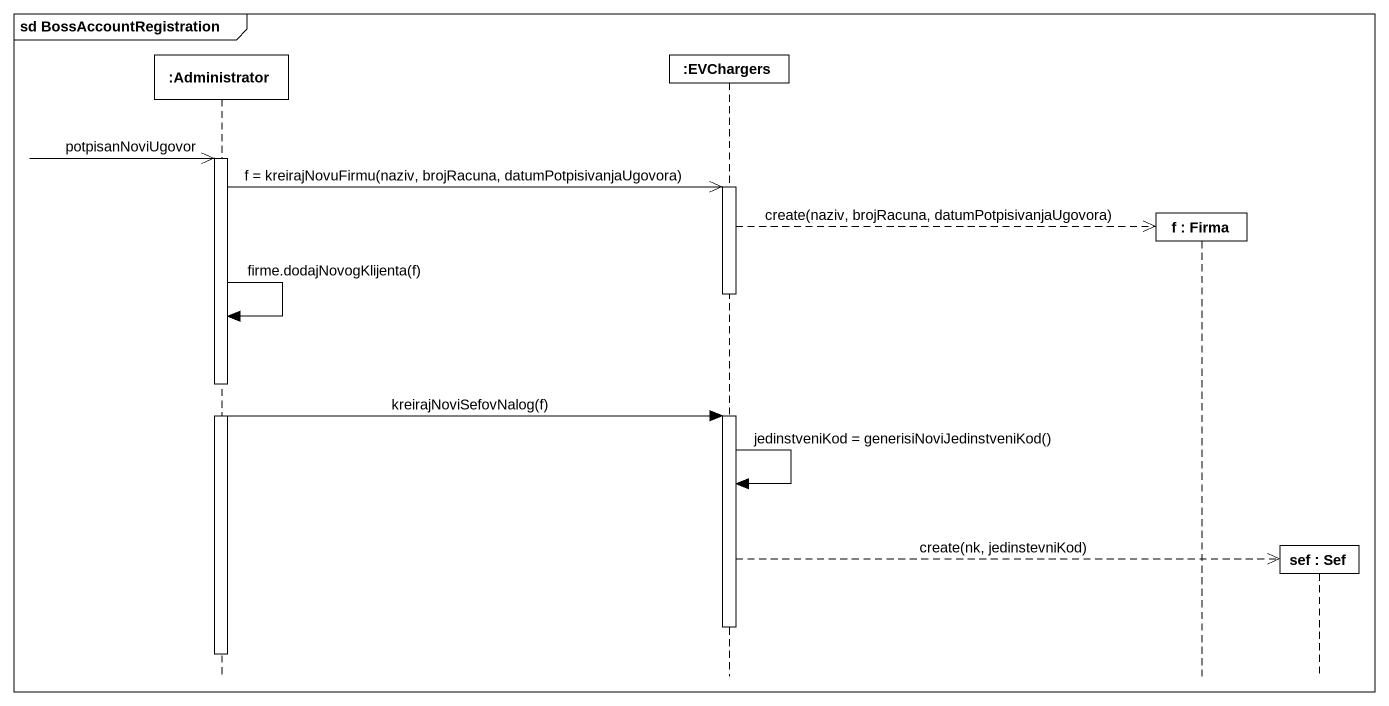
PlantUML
@startuml
mainframe sd BossAccountRegistration
hide footbox
participant ":Administrator" as Administrator
participant ":EVChargers" as EVChargers
participant "f : Firma" as f
participant "sef : Sef" as sef

Administrator ->> Administrator : potpisanNoviUgovor
activate Administrator
Administrator ->> EVChargers : f = kreirajNovuFirmu(naziv, brojRacuna, datumPotpisivanjaUgovora)
activate EVChargers
EVChargers -->> f ** : create(naziv, brojRacuna, datumPotpisivanjaUgovora)
deactivate EVChargers
Administrator -> Administrator : firme.dodajNovogKlijenta(f)
Administrator -> EVChargers : kreirajNoviSefovNalog(f)
activate EVChargers
EVChargers -> EVChargers : jedinstveniKod = generisiNoviJedinstveniKod()
EVChargers -->> sef ** : create(nk, jedinstevniKod)
deactivate EVChargers
deactivate Administrator
@enduml
